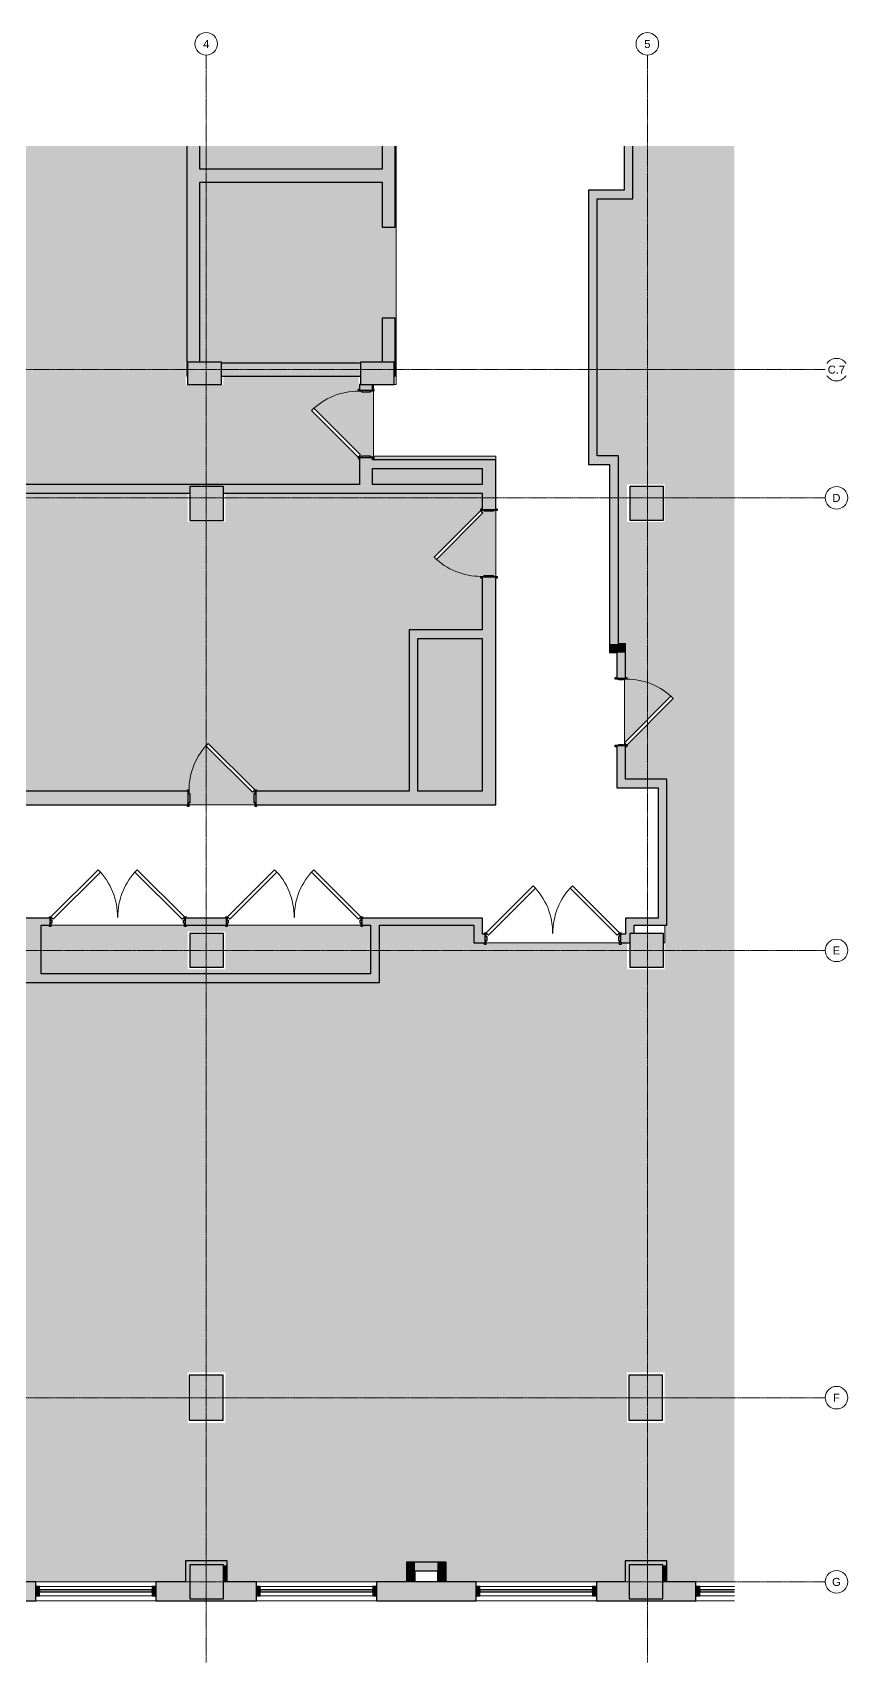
# Model space of a CAD drawing. Header units: inches. Extents: x 2810 to 3942, y 247 to 1114.
# Drawn here: x 3507 to 3942, y 247 to 1114 of the extents above; entities that cross this region are included whole.
import ezdxf

# ---------------------------------------------------------------- set-up
doc = ezdxf.new("R2010")
doc.units = ezdxf.units.IN
doc.header["$MEASUREMENT"] = 0
doc.linetypes.add('Grid Line 1_2_', pattern=[0.875, 0.5, -0.125, 0.125, -0.125])
for name, color, linetype, lineweight in [('A-DETL-GENF', 92, 'Continuous', 9), ('A-DETL-THIN', 151, 'Continuous', 9), ('A-DOOR', 31, 'Continuous', 18), ('A-GLAZ-CURT', 52, 'Continuous', 18), ('A-GLAZ-CWMG', 51, 'Continuous', 18), ('A-WALL', 113, 'Continuous', 18), ('A-WALL-PATT', 111, 'Continuous', 18), ('I-WALL', 2, 'Continuous', 18), ('S-COLS', 52, 'Continuous', 18), ('S-GRID', 1, 'Continuous', 9), ('S-GRID-IDEN', 1, 'Continuous', 9)]:
    doc.layers.add(name, color=color, linetype=linetype, lineweight=lineweight)
doc.styles.add('Swis721 Lt BT', font='swissl.ttf', dxfattribs={"height": 4.257319})

# ---------------------------------------------------------------- blocks, each defined once
blk = doc.blocks.new('Concrete-Rectangular-Column - 18X18-4463687-FIRST FLOOR CONSTRUCTION')
at = {"layer": 'S-COLS'}
blk.add_hatch(color=250, dxfattribs=at).paths.add_polyline_path([(9, -9), (9, 9), (-9, 9), (-9, -9), (8.57, -9)], flags=0)
at = {"layer": 'S-COLS', "color": 8, "lineweight": 30}
for p, q in [((9, 9), (-9, 9)), ((-9, 9), (-9, -9)), ((9, -9), (9, 9)), ((-9, -9), (9, -9))]:
    blk.add_line(p, q, dxfattribs=at)
blk = doc.blocks.new('System Panel - Glazed-4469464-FIRST FLOOR CONSTRUCTION')
at = {"layer": 'A-GLAZ-CURT'}
blk.add_hatch(color=250, dxfattribs=at).paths.add_polyline_path([(30, -0.75), (-30, -0.75), (-30, -1.75), (30, -1.75)], flags=0)
at = {"layer": 'A-GLAZ-CURT', "color": 8, "lineweight": 30}
for p, q in [((30, -0.75), (-30, -0.75)), ((-30, -0.75), (-30, -1.75)), ((-30, -1.75), (30, -1.75)), ((30, -1.75), (30, -0.75))]:
    blk.add_line(p, q, dxfattribs=at)
blk = doc.blocks.new('Rectangular Mullion - 2 x 5_ rectangular-4469463-FIRST FLOOR CONSTRUCTION')
at = {"layer": 'A-GLAZ-CWMG'}
blk.add_hatch(color=250, dxfattribs=at).paths.add_polyline_path([(-2, -1.5), (0, -1.5), (0, 3.5), (-2, 3.5), (-2, 0.75)], flags=0)
at = {"layer": 'A-GLAZ-CWMG', "color": 8, "lineweight": 30}
for p, q in [((0, 3.5), (-2, 3.5)), ((-2, 3.5), (-2, -1.5)), ((0, -1.5), (0, 3.5)), ((-2, -1.5), (0, -1.5))]:
    blk.add_line(p, q, dxfattribs=at)
blk = doc.blocks.new('Rectangular Mullion - 2 x 5_ rectangular-4354936-FIRST FLOOR CONSTRUCTION')
at = {"layer": 'A-GLAZ-CWMG'}
blk.add_hatch(color=250, dxfattribs=at).paths.add_polyline_path([(-2, -1.5), (-2, 3.5), (0, 3.5), (0, -1.5)], flags=0)
at = {"layer": 'A-GLAZ-CWMG', "color": 8, "lineweight": 30}
for p, q in [((-2, 3.5), (0, 3.5)), ((-2, -1.5), (-2, 3.5)), ((0, 3.5), (0, -1.5)), ((0, -1.5), (-2, -1.5))]:
    blk.add_line(p, q, dxfattribs=at)
blk = doc.blocks.new('System Panel - Glazed-V6-FIRST FLOOR CONSTRUCTION')
at = {"layer": 'A-GLAZ-CURT'}
blk.add_hatch(color=250, dxfattribs=at).paths.add_polyline_path([(11.52, -0.75), (11.52, -1.75), (30, -1.75), (30, -0.75)], flags=0)
at = {"layer": 'A-GLAZ-CURT', "color": 8, "lineweight": 30}
for p, q in [((30, -0.75), (11.52, -0.75)), ((11.52, -1.75), (30, -1.75)), ((30, -1.75), (30, -0.75))]:
    blk.add_line(p, q, dxfattribs=at)
blk = doc.blocks.new('Concrete-Rectangular-Column - 18 x 24-4467884-FIRST FLOOR CONSTRUCTION')
at = {"layer": 'S-COLS'}
blk.add_hatch(color=250, dxfattribs=at).paths.add_polyline_path([(-9, -12), (9, -12), (9, 12), (-9, 11.98125)], flags=0)
at = {"layer": 'S-COLS', "color": 8, "lineweight": 30}
for p, q in [((9, 12), (-9, 12)), ((-9, 12), (-9, -12)), ((9, -12), (9, 12)), ((-9, -12), (9, -12))]:
    blk.add_line(p, q, dxfattribs=at)
blk = doc.blocks.new('Rectangular Mullion - 2 x 5_ rectangular-V7-FIRST FLOOR CONSTRUCTION')
at = {"layer": 'A-GLAZ-CWMG', "color": 55}
for p, q in [((2926.22, 287.16), (2986.22, 287.16)), ((2926.22, 282.16), (2986.22, 282.16))]:
    blk.add_line(p, q, dxfattribs=at)
blk = doc.blocks.new('Rectangular Mullion - 2 x 5_ rectangular-V8-FIRST FLOOR CONSTRUCTION')
at = {"layer": 'A-GLAZ-CWMG', "color": 55}
for p, q in [((3862.35, 287.16), (3880.83, 287.16)), ((3862.35, 282.16), (3880.83, 282.16))]:
    blk.add_line(p, q, dxfattribs=at)
blk = doc.blocks.new('Concrete-Rectangular-Column - 12 x 18-4462631-FIRST FLOOR CONSTRUCTION')
at = {"layer": 'S-COLS'}
blk.add_hatch(color=250, dxfattribs=at).paths.add_polyline_path([(-6, 2.5), (-6, -9), (6, -9), (6, 9), (-6, 9)], flags=0)
at = {"layer": 'S-COLS', "color": 8, "lineweight": 30}
for p, q in [((6, 9), (-6, 9)), ((-6, 9), (-6, -9)), ((6, -9), (6, 9)), ((-6, -9), (6, -9))]:
    blk.add_line(p, q, dxfattribs=at)
blk = doc.blocks.new('Single Flush_No Glass - 3_-0_x8_-0_-4473693-FIRST FLOOR CONSTRUCTION')
at = {"layer": 'A-DOOR'}
h = blk.add_hatch(color=250, dxfattribs=at)
h.paths.add_polyline_path([(22.37, -2.22), (21.99, -2.22), (21.99, 2.4), (22.37, 2.4), (22.37, 3.15), (21.62, 3.15), (21.62, 1.28), (21.12, 1.28), (21.12, -1.1), (21.62, -1.1), (21.62, -2.97), (22.37, -2.97)], flags=0)
h.paths.add_polyline_path([(-13.13, -1.1), (-13.13, 1.28), (-13.63, 1.28), (-13.63, 3.15), (-14.38, 3.15), (-14.38, 2.4), (-14.01, 2.4), (-14.01, -2.22), (-14.38, -2.22), (-14.38, -2.97), (-13.63, -2.97), (-13.63, -1.1)], flags=0)
at = {"layer": 'A-DOOR', "color": 8, "lineweight": 30}
for p, q in [((-3.25, 27.9), (-4.49, 26.66)), ((-4.49, 26.66), (20.26, 1.91)), ((21.49, 3.15), (-3.25, 27.9)), ((-14.38, 3.15), (-13.63, 3.15)), ((-14.38, 2.4), (-14.38, 3.15)), ((-13.63, 3.15), (-13.63, 1.28)), ((-13.63, 1.28), (-13.13, 1.28)), ((-13.13, 1.28), (-13.13, -1.1)), ((20.26, 1.91), (21.49, 3.15)), ((21.12, 1.28), (21.62, 1.28)), ((21.12, -1.1), (21.12, 1.28)), ((21.62, 3.15), (22.37, 3.15)), ((21.62, 1.28), (21.62, 3.15)), ((22.37, 3.15), (22.37, 2.4)), ((-14.38, -2.97), (-14.38, -2.22)), ((-13.63, -2.97), (-14.38, -2.97)), ((-13.63, -1.1), (-13.63, -2.97)), ((-13.13, -1.1), (-13.63, -1.1)), ((21.62, -1.1), (21.12, -1.1)), ((21.62, -2.97), (21.62, -1.1)), ((22.37, -2.97), (21.62, -2.97)), ((22.37, -2.22), (22.37, -2.97))]:
    blk.add_line(p, q, dxfattribs=at)
at = {"layer": 'A-DOOR', "color": 55}
blk.add_arc((21.49, 3.15), 35, 135, 180.5, dxfattribs=at)
blk = doc.blocks.new('Double Flush_No Glass_with Frame - 6_-0_X8_-0_-4473727-FIRST FLOOR CONSTRUCTION')
at = {"layer": 'A-DOOR'}
h = blk.add_hatch(color=250, dxfattribs=at)
h.paths.add_polyline_path([(-31.63, -2.97), (-31.63, -1.1), (-31.13, -1.1), (-31.13, 1.28), (-31.63, 1.28), (-31.63, 3.15), (-32.38, 3.15), (-32.38, 2.4), (-32.01, 2.4), (-32.01, -2.22), (-32.38, -2.22), (-32.38, -2.97), (-32.01, -2.97)], flags=0)
h.paths.add_polyline_path([(40.24, -2.97), (40.37, -2.97), (40.37, -2.22), (39.99, -2.22), (39.99, 2.4), (40.37, 2.4), (40.37, 3.15), (39.62, 3.15), (39.62, 1.28), (39.12, 1.28), (39.12, -1.1), (39.62, -1.1), (39.62, -2.97), (39.99, -2.97)], flags=0)
at = {"layer": 'A-DOOR', "color": 8, "lineweight": 30}
for p, q in [((-31.51, 3.15), (-6.45, 28.21)), ((-5.21, 26.97), (-30.27, 1.91)), ((-6.45, 28.21), (-5.21, 26.97)), ((14.44, 28.21), (13.2, 26.97)), ((13.2, 26.97), (38.26, 1.91)), ((39.49, 3.15), (14.44, 28.21)), ((-32.38, 3.15), (-31.63, 3.15)), ((-32.38, 2.4), (-32.38, 3.15)), ((-31.63, 3.15), (-31.63, 1.28)), ((-31.63, 1.28), (-31.13, 1.28)), ((-30.27, 1.91), (-31.51, 3.15)), ((-31.13, 1.28), (-31.13, -1.1)), ((38.26, 1.91), (39.49, 3.15)), ((39.12, 1.28), (39.62, 1.28)), ((39.12, -1.1), (39.12, 1.28)), ((39.62, 3.15), (40.37, 3.15)), ((39.62, 1.28), (39.62, 3.15)), ((40.37, 3.15), (40.37, 2.4)), ((-32.38, -2.97), (-32.38, -2.22)), ((-31.63, -2.97), (-32.38, -2.97)), ((-31.63, -1.1), (-31.63, -2.97)), ((-31.13, -1.1), (-31.63, -1.1)), ((39.62, -1.1), (39.12, -1.1)), ((39.62, -2.97), (39.62, -1.1)), ((40.37, -2.97), (39.62, -2.97)), ((40.37, -2.22), (40.37, -2.97))]:
    blk.add_line(p, q, dxfattribs=at)
at = {"layer": 'A-DOOR', "color": 55}
for centre, start, end in [((-31.51, 3.15), 359.5, 45), ((39.49, 3.15), 135, 180.5)]:
    blk.add_arc(centre, 35.44, start, end, dxfattribs=at)
blk = doc.blocks.new('Double Flush_No Glass_with Frame - 6_-0_X8_-0_-4473791-FIRST FLOOR CONSTRUCTION')
at = {"layer": 'A-DOOR'}
h = blk.add_hatch(color=250, dxfattribs=at)
h.paths.add_polyline_path([(-32.01, -2.54), (-31.63, -2.54), (-31.63, -0.66), (-31.13, -0.66), (-31.13, 0.84), (-31.63, 0.84), (-31.63, 2.71), (-32.38, 2.71), (-32.38, 1.96), (-32.01, 1.96), (-32.01, -1.79), (-32.38, -1.79), (-32.38, -2.54), (-32.26, -2.54)], flags=0)
h.paths.add_polyline_path([(39.62, -2.54), (40.37, -2.54), (40.37, -1.79), (39.99, -1.79), (39.99, 1.96), (40.37, 1.96), (40.37, 2.71), (39.62, 2.71), (39.62, 0.84), (39.12, 0.84), (39.12, -0.66), (39.62, -0.66), (39.62, -1.79)], flags=0)
at = {"layer": 'A-DOOR', "color": 8, "lineweight": 30}
for p, q in [((-31.51, 2.71), (-6.45, 27.77)), ((-5.21, 26.53), (-30.27, 1.48)), ((-6.45, 27.77), (-5.21, 26.53)), ((14.44, 27.77), (13.2, 26.53)), ((13.2, 26.53), (38.26, 1.48)), ((39.49, 2.71), (14.44, 27.77)), ((-32.38, 2.71), (-31.63, 2.71)), ((-32.38, 1.96), (-32.38, 2.71)), ((-31.63, 2.71), (-31.63, 0.84)), ((-31.63, 0.84), (-31.13, 0.84)), ((-30.27, 1.48), (-31.51, 2.71)), ((-31.13, 0.84), (-31.13, -0.66)), ((38.26, 1.48), (39.49, 2.71)), ((39.12, 0.84), (39.62, 0.84)), ((39.12, -0.66), (39.12, 0.84)), ((39.62, 2.71), (40.37, 2.71)), ((39.62, 0.84), (39.62, 2.71)), ((40.37, 2.71), (40.37, 1.96)), ((-32.38, -2.54), (-32.38, -1.79)), ((-31.63, -2.54), (-32.38, -2.54)), ((-31.63, -0.66), (-31.63, -2.54)), ((-31.13, -0.66), (-31.63, -0.66)), ((39.62, -0.66), (39.12, -0.66)), ((39.62, -2.54), (39.62, -0.66)), ((40.37, -2.54), (39.62, -2.54)), ((40.37, -1.79), (40.37, -2.54))]:
    blk.add_line(p, q, dxfattribs=at)
at = {"layer": 'A-DOOR', "color": 55}
for centre, start, end in [((-31.51, 2.71), 359.5, 45), ((39.49, 2.71), 135, 180.5)]:
    blk.add_arc(centre, 35.44, start, end, dxfattribs=at)
blk = doc.blocks.new('Single Flush_No Glass - 3_-0_x8_-0_-4473920-FIRST FLOOR CONSTRUCTION')
at = {"layer": 'A-DOOR'}
h = blk.add_hatch(color=250, dxfattribs=at)
h.paths.add_polyline_path([(-13.63, -4.29), (-13.63, -2.41), (-13.13, -2.41), (-13.13, 2.59), (-13.63, 2.59), (-13.63, 4.46), (-14.38, 4.46), (-14.38, 3.71), (-14.01, 3.71), (-14.01, -3.54), (-14.38, -3.54), (-14.38, -4.29), (-14.01, -4.29)], flags=0)
h.paths.add_polyline_path([(21.62, -4.29), (22.37, -4.29), (22.37, -3.54), (21.99, -3.54), (21.99, 3.71), (22.37, 3.71), (22.37, 4.46), (21.62, 4.46), (21.62, 2.59), (21.12, 2.59), (21.12, -2.41), (21.62, -2.41), (21.62, -3.54)], flags=0)
at = {"layer": 'A-DOOR', "color": 8, "lineweight": 30}
for p, q in [((-3.25, 29.21), (-4.49, 27.98)), ((-4.49, 27.98), (20.26, 3.23)), ((21.49, 4.46), (-3.25, 29.21)), ((-14.38, 4.46), (-13.63, 4.46)), ((-14.38, 3.71), (-14.38, 4.46)), ((-13.63, 4.46), (-13.63, 2.59)), ((-13.63, 2.59), (-13.13, 2.59)), ((-13.13, 2.59), (-13.13, -2.41)), ((20.26, 3.23), (21.49, 4.46)), ((21.12, 2.59), (21.62, 2.59)), ((21.12, -2.41), (21.12, 2.59)), ((21.62, 4.46), (22.37, 4.46)), ((21.62, 2.59), (21.62, 4.46)), ((22.37, 4.46), (22.37, 3.71)), ((-14.38, -4.29), (-14.38, -3.54)), ((-13.63, -4.29), (-14.38, -4.29)), ((-13.63, -2.41), (-13.63, -4.29)), ((-13.13, -2.41), (-13.63, -2.41)), ((21.62, -2.41), (21.12, -2.41)), ((21.62, -4.29), (21.62, -2.41)), ((22.37, -4.29), (21.62, -4.29)), ((22.37, -3.54), (22.37, -4.29))]:
    blk.add_line(p, q, dxfattribs=at)
at = {"layer": 'A-DOOR', "color": 55}
blk.add_arc((21.49, 4.46), 35, 135, 180.5, dxfattribs=at)
blk = doc.blocks.new('Single Flush_No Glass - 3_-0_x8_-0_-4479099-FIRST FLOOR CONSTRUCTION')
at = {"layer": 'A-DOOR'}
h = blk.add_hatch(color=250, dxfattribs=at)
h.paths.add_polyline_path([(-14.38, -4.29), (-13.63, -4.29), (-13.63, -2.41), (-13.13, -2.41), (-13.13, 2.59), (-13.63, 2.59), (-13.63, 4.46), (-14.38, 4.46), (-14.38, 3.71), (-14.01, 3.71), (-14.01, -3.54), (-14.38, -3.54)], flags=0)
h.paths.add_polyline_path([(21.12, 2.59), (21.12, -2.41), (21.62, -2.41), (21.62, -4.29), (22.37, -4.29), (22.37, -3.54), (21.99, -3.54), (21.99, 3.71), (22.37, 3.71), (22.37, 4.46), (21.62, 4.46), (21.62, 2.59)], flags=0)
at = {"layer": 'A-DOOR', "color": 8, "lineweight": 30}
for p, q in [((-3.25, 29.21), (-4.49, 27.98)), ((-4.49, 27.98), (20.26, 3.23)), ((21.49, 4.46), (-3.25, 29.21)), ((-14.38, 4.46), (-13.63, 4.46)), ((-14.38, 3.71), (-14.38, 4.46)), ((-13.63, 4.46), (-13.63, 2.59)), ((-13.63, 2.59), (-13.13, 2.59)), ((-13.13, 2.59), (-13.13, -2.41)), ((20.26, 3.23), (21.49, 4.46)), ((21.12, 2.59), (21.62, 2.59)), ((21.12, -2.41), (21.12, 2.59)), ((21.62, 4.46), (22.37, 4.46)), ((21.62, 2.59), (21.62, 4.46)), ((22.37, 4.46), (22.37, 3.71)), ((-14.38, -4.29), (-14.38, -3.54)), ((-13.63, -4.29), (-14.38, -4.29)), ((-13.63, -2.41), (-13.63, -4.29)), ((-13.13, -2.41), (-13.63, -2.41)), ((21.62, -2.41), (21.12, -2.41)), ((21.62, -4.29), (21.62, -2.41)), ((22.37, -4.29), (21.62, -4.29)), ((22.37, -3.54), (22.37, -4.29))]:
    blk.add_line(p, q, dxfattribs=at)
at = {"layer": 'A-DOOR', "color": 55}
blk.add_arc((21.49, 4.46), 35, 135, 180.5, dxfattribs=at)
blk = doc.blocks.new('Single Flush_No Glass - 3_-0_x8_-0_-4473688-FIRST FLOOR CONSTRUCTION')
at = {"layer": 'A-DOOR'}
h = blk.add_hatch(color=250, dxfattribs=at)
h.paths.add_polyline_path([(22.37, 3.41), (22.37, 4.16), (21.62, 4.16), (21.62, 2.29), (21.12, 2.29), (21.12, -2.46), (21.62, -2.46), (21.62, -4.34), (22.37, -4.34), (22.37, -3.59), (21.99, -3.59), (21.99, 3.41)], flags=0)
h.paths.add_polyline_path([(-13.13, -2.46), (-13.13, 2.29), (-13.63, 2.29), (-13.63, 4.16), (-14.38, 4.16), (-14.38, 3.41), (-14.01, 3.41), (-14.01, -3.59), (-14.38, -3.59), (-14.38, -4.34), (-13.63, -4.34), (-13.63, -2.46)], flags=0)
at = {"layer": 'A-DOOR', "color": 8, "lineweight": 30}
for p, q in [((-14.38, 4.16), (-14.38, 3.41)), ((-13.63, 4.16), (-14.38, 4.16)), ((-13.63, 2.29), (-13.63, 4.16)), ((-13.13, 2.29), (-13.63, 2.29)), ((-13.13, -2.46), (-13.13, 2.29)), ((21.62, 2.29), (21.12, 2.29)), ((21.12, 2.29), (21.12, -2.46)), ((22.37, 4.16), (21.62, 4.16)), ((21.62, 4.16), (21.62, 2.29)), ((22.37, 3.41), (22.37, 4.16)), ((-14.38, -3.59), (-14.38, -4.34)), ((-14.38, -4.34), (-13.63, -4.34)), ((-13.63, -4.34), (-13.63, -2.46)), ((-13.63, -2.46), (-13.13, -2.46)), ((-4.49, -27.85), (20.26, -3.1)), ((21.49, -4.34), (-3.25, -29.09)), ((20.26, -3.1), (21.49, -4.34)), ((21.12, -2.46), (21.62, -2.46)), ((21.62, -2.46), (21.62, -4.34)), ((21.62, -4.34), (22.37, -4.34)), ((22.37, -4.34), (22.37, -3.59)), ((-3.25, -29.09), (-4.49, -27.85))]:
    blk.add_line(p, q, dxfattribs=at)
at = {"layer": 'A-DOOR', "color": 55}
blk.add_arc((21.49, -4.34), 35, 179.5, 225, dxfattribs=at)
blk = doc.blocks.new('Grid - Grid Head - Circle-50561-FIRST FLOOR CONSTRUCTION')
at = {"layer": 'S-GRID-IDEN'}
blk.add_circle((0, 0), 0.125, dxfattribs=at)

msp = doc.modelspace()

# ---------------------------------------------------------------- hatches: boundary and pattern name
at = {"layer": 'A-DETL-GENF'}
h = msp.add_hatch(color=9, dxfattribs=at)
h.paths.add_polyline_path([(3860.35, 289.66), (3880.83, 289.66), (3880.83, 1053.62), (3826.79, 1053.62), (3826.79, 1025.6), (3807.79, 1025.6), (3807.79, 888.73), (3819.04, 888.73), (3819.04, 788.73), (3822.79, 788.73), (3822.79, 770.79), (3823.54, 770.79), (3823.54, 770.04), (3822.22, 770.04), (3822.22, 734.79), (3823.54, 734.79), (3823.54, 734.04), (3822.79, 734.04), (3822.79, 716.73), (3844.79, 716.73), (3844.79, 639.04), (3843.72, 639.04), (3843.72, 615.66), (3823.72, 615.66), (3823.72, 629.6), (3820.47, 629.6), (3820.47, 628.85), (3819.72, 628.85), (3819.72, 629.66), (3748.47, 629.66), (3748.47, 628.85), (3747.72, 628.85), (3747.72, 629.6), (3742.16, 629.6), (3742.16, 639.04), (3691.79, 639.04), (3691.79, 608.6), (3476.16, 608.6), (3476.16, 639.04), (3419.35, 639.04), (3419.35, 524.29), (3440.35, 524.29), (3440.35, 471.04), (3384.35, 471.04), (3384.35, 289.66), (3472.16, 289.66), (3472.16, 300.23), (3493.29, 300.23), (3493.29, 289.66), (3588.6, 289.66), (3588.6, 300.79), (3610.85, 300.79), (3610.85, 289.66), (3706.16, 289.66), (3706.16, 300.23), (3727.29, 300.23), (3727.29, 289.66), (3822.6, 289.66), (3822.6, 300.79), (3844.85, 300.79), (3844.85, 289.66)], flags=0)
h.paths.add_polyline_path([(3589.72, 374.16), (3589.72, 401.16), (3609.72, 401.16), (3609.72, 374.16), (3590.85, 374.16)], flags=0)
h.paths.add_polyline_path([(3823.72, 374.16), (3823.72, 401.16), (3843.72, 401.16), (3843.72, 374.16), (3824.85, 374.16)], flags=0)
h.paths.add_polyline_path([(3589.72, 613.23), (3687.16, 613.23), (3687.16, 639.04), (3682.85, 639.04), (3682.85, 638.29), (3682.1, 638.29), (3682.1, 639.04), (3610.85, 639.04), (3610.85, 638.29), (3610.1, 638.29), (3610.1, 639.04), (3588.85, 639.04), (3588.85, 638.29), (3588.1, 638.29), (3588.1, 639.04), (3516.85, 639.04), (3516.85, 638.29), (3516.1, 638.29), (3516.1, 639.04), (3511.79, 639.04), (3511.79, 613.23), (3587.97, 613.23)], flags=0)
h.paths.add_polyline_path([(3507.16, 613.23), (3507.16, 639.04), (3480.79, 639.04), (3480.79, 613.23), (3497.39, 613.23)], flags=0)
h.paths.add_polyline_path([(3609.72, 615.66), (3589.72, 615.66), (3589.72, 635.66), (3609.72, 635.66), (3609.72, 629.66)], flags=0)
h.paths.add_polyline_path([(3823.54, 734.91), (3822.3, 736.15), (3847.05, 760.9), (3848.29, 759.66), (3834.77, 746.15)], flags=0)
h.paths.add_polyline_path([(3826.79, 853.66), (3823.72, 853.66), (3823.72, 873.66), (3843.72, 873.66), (3843.72, 853.66)], flags=0)
h = msp.add_hatch(color=9, dxfattribs=at)
h.paths.add_polyline_path([(3625.2, 703.04), (3625.6, 703.04), (3625.6, 704.16), (3625.1, 704.16), (3625.1, 709.16), (3625.6, 709.16), (3625.6, 711.04), (3626.35, 711.04), (3626.35, 710.29), (3707.66, 710.29), (3707.66, 796.23), (3746.47, 796.23), (3746.47, 823.79), (3745.72, 823.79), (3745.72, 824.54), (3747.6, 824.54), (3747.6, 825.04), (3752.6, 825.04), (3752.6, 824.54), (3753.72, 824.54), (3753.72, 859.79), (3752.6, 859.79), (3752.6, 859.29), (3747.6, 859.29), (3747.6, 859.79), (3745.72, 859.79), (3745.72, 860.54), (3746.47, 860.54), (3746.47, 868.85), (3609.72, 868.85), (3609.72, 853.66), (3589.72, 853.66), (3589.72, 868.85), (3478.35, 868.85), (3478.35, 828.04), (3448.35, 828.04), (3448.35, 710.29), (3589.6, 710.29), (3589.6, 711.04), (3590.35, 711.04), (3590.35, 709.16), (3590.85, 709.16), (3590.85, 704.16), (3590.35, 704.16), (3590.35, 703.04), (3625.1, 703.04)], flags=0)
h.paths.add_polyline_path([(3441.1, 703.04), (3441.1, 835.29), (3440.72, 835.29), (3440.72, 703.04)], flags=0)
h.paths.add_polyline_path([(3624.24, 709.8), (3599.49, 734.55), (3600.73, 735.79), (3625.47, 711.04), (3624.72, 710.29)], flags=0)
h.paths.add_polyline_path([(3720.98, 710.29), (3746.47, 710.29), (3746.47, 791.6), (3712.29, 791.6), (3712.29, 710.29)], flags=0)
h.paths.add_polyline_path([(3722.21, 833.68), (3720.98, 834.92), (3745.72, 859.66), (3746.96, 858.43), (3723.82, 835.29)], flags=0)
h.paths.add_polyline_path([(3588.72, 873.48), (3589.72, 873.48), (3589.72, 873.66), (3609.72, 873.66), (3609.72, 873.48), (3681.22, 873.48), (3681.22, 887.29), (3680.47, 887.29), (3680.47, 888.04), (3682.35, 888.04), (3682.35, 888.54), (3687.1, 888.54), (3687.1, 888.04), (3688.97, 888.04), (3688.97, 887.29), (3688.22, 887.29), (3688.22, 886.73), (3753.72, 886.73), (3753.72, 888.66), (3688.72, 888.66), (3688.72, 923.29), (3687.1, 923.29), (3687.1, 922.79), (3682.35, 922.79), (3682.35, 923.29), (3680.47, 923.29), (3680.47, 924.04), (3681.22, 924.04), (3681.22, 926.66), (3680.72, 926.66), (3680.72, 931.16), (3608.72, 931.16), (3608.72, 926.66), (3588.72, 926.66), (3588.72, 938.66), (3589.22, 938.66), (3589.22, 1053.62), (3499.72, 1053.62), (3499.72, 874.66), (3478.35, 874.66), (3478.35, 873.48), (3585.31, 873.48)], flags=0)
h.paths.add_polyline_path([(3694.04, 873.48), (3746.47, 873.48), (3746.47, 882.1), (3688.22, 882.1), (3688.22, 873.48), (3693.22, 873.48)], flags=0)
h.paths.add_polyline_path([(3680.47, 888.16), (3655.73, 912.91), (3656.96, 914.15), (3681.71, 889.4), (3680.97, 888.66)], flags=0)
h.paths.add_polyline_path([(3688.22, 924.04), (3688.72, 924.04), (3688.72, 926.66), (3688.22, 926.66), (3688.22, 926.53)], flags=0)
h.paths.add_polyline_path([(3680.72, 938.16), (3680.72, 938.66), (3693.22, 938.66), (3693.22, 962.01), (3700.22, 962.01), (3700.22, 938.66), (3700.72, 938.66), (3700.72, 1053.62), (3700.22, 1053.62), (3700.22, 1010.51), (3693.22, 1010.51), (3693.22, 1034.37), (3596.22, 1034.37), (3596.22, 938.66), (3608.72, 938.66), (3608.72, 938.16), (3676.72, 938.16)], flags=0)
h.paths.add_polyline_path([(3596.22, 1041.37), (3693.22, 1041.37), (3693.22, 1053.62), (3596.22, 1053.62)], flags=0)
at = {"layer": 'A-WALL-PATT', "lineweight": 9}
for points in [[(3589.22, 931.16), (3589.72, 931.16), (3589.73, 938.66), (3596.22, 938.66), (3596.22, 1053.62), (3589.22, 1053.62)], [(3822.16, 1030.23), (3826.79, 1030.23), (3826.79, 1053.62), (3822.16, 1053.62)], [(3693.22, 1034.37), (3693.22, 1041.37), (3596.22, 1041.37), (3596.22, 1034.37), (3625.2, 1034.37)], [(3803.16, 888.73), (3807.79, 888.73), (3807.79, 1030.23), (3803.16, 1030.23)], [(3826.79, 1025.6), (3826.79, 1030.23), (3807.79, 1030.23), (3807.79, 1025.6), (3823.72, 1025.6)], [(3681.72, 931.16), (3681.72, 938.16), (3607.72, 938.16), (3607.72, 931.16), (3681.22, 931.16)], [(3693.22, 882.1), (3753.72, 882.1), (3753.72, 886.73), (3688.22, 886.73), (3688.22, 882.1), (3689.11, 882.1)], [(3819.04, 884.1), (3819.04, 888.73), (3803.16, 888.73), (3803.16, 884.1), (3814.41, 884.1)], [(3814.41, 788.73), (3819.04, 788.73), (3819.04, 884.1), (3814.41, 884.1), (3814.41, 852.66)], [(3689.11, 868.85), (3746.47, 868.85), (3746.47, 873.48), (3478.35, 873.48), (3478.35, 868.85), (3590.85, 868.85), (3590.85, 872.41), (3608.85, 872.41), (3608.85, 868.85), (3625.2, 868.85)], [(3707.66, 710.29), (3712.29, 710.29), (3712.29, 796.23), (3707.66, 796.23)], [(3746.47, 791.6), (3746.47, 796.23), (3712.29, 796.23), (3712.29, 791.6), (3745.27, 791.6)], [(3822.79, 784.1), (3822.79, 788.73), (3814.41, 788.73), (3814.41, 784.1), (3822.3, 784.1)], [(3840.16, 712.1), (3840.16, 716.73), (3818.16, 716.73), (3818.16, 712.1), (3822.3, 712.1)], [(3840.16, 639.04), (3844.79, 639.04), (3844.79, 716.73), (3840.16, 716.73), (3840.16, 642.79)], [(3742.16, 629.6), (3746.79, 629.6), (3746.79, 642.79), (3742.16, 642.79), (3742.16, 639.04)], [(3823.72, 629.6), (3825.1, 629.6), (3825.1, 634.66), (3827.41, 634.66), (3827.41, 642.79), (3822.79, 642.79), (3822.79, 629.6)], [(3840.16, 639.04), (3840.16, 642.79), (3827.41, 642.79), (3827.41, 639.04)], [(3511.79, 613.23), (3511.79, 639.04), (3507.16, 639.04), (3507.16, 613.23)], [(3687.16, 613.23), (3691.79, 613.23), (3691.79, 639.04), (3687.16, 639.04)], [(3625.2, 608.6), (3691.79, 608.6), (3691.79, 613.23), (3480.79, 613.23), (3480.79, 608.6), (3561.3, 608.6)], [(3589.72, 289.66), (3590.85, 289.66), (3590.85, 300.79), (3588.6, 300.79), (3588.6, 289.66)], [(3609.72, 298.54), (3610.85, 298.54), (3610.85, 300.79), (3590.85, 300.79), (3590.85, 298.66), (3608.85, 298.66), (3608.85, 298.54)], [(3609.72, 289.66), (3610.85, 289.66), (3610.85, 298.54), (3608.85, 298.54), (3608.85, 289.66)], [(3706.16, 289.66), (3710.79, 289.66), (3710.79, 300.23), (3706.16, 300.23), (3706.16, 295.6)], [(3710.79, 295.6), (3722.66, 295.6), (3722.66, 300.23), (3710.79, 300.23), (3710.79, 299.94)], [(3727.29, 289.66), (3727.29, 300.23), (3722.66, 300.23), (3722.66, 289.66)], [(3823.72, 289.66), (3824.72, 289.66), (3824.72, 298.66), (3824.85, 298.66), (3824.85, 300.79), (3822.6, 300.79), (3822.6, 289.66)], [(3842.72, 298.54), (3844.85, 298.54), (3844.85, 300.79), (3824.85, 300.79), (3824.85, 298.66), (3842.72, 298.66)], [(3843.72, 289.66), (3844.85, 289.66), (3844.85, 298.54), (3842.72, 298.54), (3842.72, 289.66)]]:
    msp.add_hatch(color=7, dxfattribs=at).paths.add_polyline_path(points, flags=0)
h = msp.add_hatch(color=7, dxfattribs=at)
h.paths.add_polyline_path([(3699.72, 931.16), (3700.22, 931.16), (3700.22, 962.01), (3693.22, 962.01), (3693.22, 938.66), (3699.72, 938.66), (3699.72, 931.66)], flags=0)
h.paths.add_polyline_path([(3700.22, 1010.51), (3700.22, 1053.62), (3693.22, 1053.62), (3693.22, 1010.51)], flags=0)
h = msp.add_hatch(color=7, dxfattribs=at)
h.paths.add_polyline_path([(3681.71, 873.48), (3688.22, 873.48), (3688.22, 887.66), (3681.22, 887.66), (3681.22, 873.48)], flags=0)
h.paths.add_polyline_path([(3681.71, 923.66), (3688.22, 923.66), (3688.22, 926.66), (3681.22, 926.66), (3681.22, 923.66)], flags=0)
h = msp.add_hatch(color=7, dxfattribs=at)
h.paths.add_polyline_path([(3746.47, 710.29), (3753.72, 710.29), (3753.72, 824.16), (3746.47, 824.16), (3746.47, 791.6)], flags=0)
h.paths.add_polyline_path([(3746.47, 860.16), (3753.72, 860.16), (3753.72, 882.1), (3746.47, 882.1), (3746.47, 868.85)], flags=0)
h = msp.add_hatch(color=7, dxfattribs=at)
h.paths.add_polyline_path([(3818.16, 716.73), (3822.79, 716.73), (3822.79, 734.41), (3818.16, 734.41)], flags=0)
h.paths.add_polyline_path([(3818.16, 770.41), (3822.79, 770.41), (3822.79, 784.1), (3818.16, 784.1)], flags=0)
h = msp.add_hatch(color=7, dxfattribs=at)
h.paths.add_polyline_path([(3753.72, 703.04), (3753.72, 710.29), (3625.97, 710.29), (3625.97, 703.04), (3753.02, 703.04)], flags=0)
h.paths.add_polyline_path([(3589.97, 703.04), (3589.97, 710.29), (3441.1, 710.29), (3441.1, 703.04), (3497.39, 703.04)], flags=0)
h = msp.add_hatch(color=7, dxfattribs=at)
h.paths.add_polyline_path([(3419.35, 639.04), (3516.47, 639.04), (3516.47, 642.79), (3419.35, 642.79)], flags=0)
h.paths.add_polyline_path([(3691.79, 639.04), (3742.16, 639.04), (3742.16, 642.79), (3682.47, 642.79), (3682.47, 639.04), (3687.16, 639.04)], flags=0)
h.paths.add_polyline_path([(3609.72, 639.04), (3610.47, 639.04), (3610.47, 642.79), (3588.47, 642.79), (3588.47, 639.04), (3589.72, 639.04)], flags=0)
h = msp.add_hatch(color=7, dxfattribs=at)
h.paths.add_polyline_path([(3822.79, 629.6), (3822.79, 634.23), (3820.1, 634.23), (3820.1, 629.6)], flags=0)
h.paths.add_polyline_path([(3748.1, 629.6), (3748.1, 634.23), (3746.79, 634.23), (3746.79, 629.6)], flags=0)
h = msp.add_hatch(color=7, dxfattribs=at)
h.paths.add_polyline_path([(3823.72, 279.66), (3860.35, 279.66), (3860.35, 289.66), (3842.72, 289.66), (3842.72, 280.66), (3824.72, 280.66), (3824.72, 289.66), (3807.35, 289.66), (3807.35, 279.66)], flags=0)
h.paths.add_polyline_path([(3743.35, 279.66), (3743.35, 289.66), (3690.35, 289.66), (3690.35, 279.66)], flags=0)
h.paths.add_polyline_path([(3626.35, 279.66), (3626.35, 289.66), (3608.85, 289.66), (3608.85, 280.66), (3590.85, 280.66), (3590.85, 289.66), (3572.85, 289.66), (3572.85, 279.66), (3625.2, 279.66)], flags=0)
h.paths.add_polyline_path([(3508.85, 279.66), (3508.85, 289.66), (3456.35, 289.66), (3456.35, 279.66), (3497.39, 279.66)], flags=0)
h.paths.add_polyline_path([(3374.85, 279.66), (3392.35, 279.66), (3392.35, 289.66), (3374.85, 289.66), (3374.85, 280.66), (3356.85, 280.66), (3356.85, 289.66), (3339.35, 289.66), (3339.35, 279.66), (3369.58, 279.66)], flags=0)
h.paths.add_polyline_path([(3241.76, 279.66), (3275.35, 279.66), (3275.35, 289.66), (3222.35, 289.66), (3222.35, 279.66)], flags=0)
h.paths.add_polyline_path([(3140.85, 279.66), (3158.35, 279.66), (3158.35, 289.66), (3140.85, 289.66), (3140.85, 280.66), (3122.85, 280.66), (3122.85, 289.66), (3105.35, 289.66), (3105.35, 279.66), (3122.85, 279.66)], flags=0)
h.paths.add_polyline_path([(2992.13, 279.66), (3041.35, 279.66), (3041.35, 289.66), (2988.22, 289.66), (2988.22, 279.66), (2991.51, 279.66)], flags=0)
h.paths.add_polyline_path([(2924.22, 279.66), (2924.22, 289.66), (2906.85, 289.66), (2906.85, 280.66), (2888.85, 280.66), (2888.85, 289.66), (2887.72, 289.66), (2887.72, 279.66), (2907.72, 279.66)], flags=0)

# ---------------------------------------------------------------- linework, layer by layer
at = {"layer": 'A-DETL-THIN'}
for p, q in [((3700.72, 938.66), (3700.72, 1053.62)), ((3700.72, 926.66), (3700.72, 938.66)), ((3688.72, 924.04), (3688.72, 926.66)), ((3688.72, 888.66), (3688.72, 923.29)), ((3699.72, 926.66), (3700.72, 926.66)), ((3753.72, 888.66), (3688.72, 888.66)), ((3753.72, 886.73), (3753.72, 888.66)), ((3753.72, 824.54), (3753.72, 859.79)), ((3822.22, 770.04), (3822.22, 734.79)), ((3590.35, 703.04), (3625.6, 703.04)), ((3588.1, 639.04), (3516.85, 639.04)), ((3682.1, 639.04), (3610.85, 639.04)), ((3843.72, 639.04), (3843.72, 635.66)), ((3843.72, 635.66), (3843.72, 629.66)), ((3819.72, 629.66), (3748.47, 629.66)), ((3843.72, 629.66), (3843.1, 629.66))]:
    msp.add_line(p, q, dxfattribs=at)
at = {"layer": 'A-WALL', "color": 8, "lineweight": 30}
for p, q in [((3589.22, 1053.62), (3589.22, 931.16)), ((3596.22, 1041.37), (3596.22, 1053.62)), ((3693.22, 1053.62), (3693.22, 1041.37)), ((3700.22, 1010.51), (3700.22, 1053.62)), ((3822.16, 1053.62), (3822.16, 1030.23)), ((3826.79, 1025.6), (3826.79, 1053.62)), ((3693.22, 1041.37), (3596.22, 1041.37)), ((3596.22, 938.66), (3596.22, 1034.37)), ((3596.22, 1034.37), (3693.22, 1034.37)), ((3693.22, 1034.37), (3693.22, 1010.51)), ((3803.16, 1030.23), (3803.16, 884.1)), ((3822.16, 1030.23), (3803.16, 1030.23)), ((3807.79, 888.73), (3807.79, 1025.6)), ((3807.79, 1025.6), (3826.79, 1025.6)), ((3693.22, 1010.51), (3700.22, 1010.51)), ((3700.22, 962.01), (3693.22, 962.01)), ((3693.22, 962.01), (3693.22, 938.66)), ((3700.22, 931.16), (3700.22, 962.01)), ((3681.72, 938.16), (3607.72, 938.16)), ((3589.22, 931.16), (3589.72, 931.16)), ((3607.72, 931.16), (3681.72, 931.16)), ((3699.72, 931.16), (3700.22, 931.16)), ((3681.72, 926.66), (3681.22, 926.66)), ((3681.22, 926.66), (3681.22, 923.66)), ((3681.22, 923.66), (3688.22, 923.66)), ((3688.22, 923.66), (3688.22, 926.66)), ((3688.22, 887.66), (3681.22, 887.66)), ((3681.22, 887.66), (3681.22, 873.48)), ((3688.22, 886.73), (3688.22, 887.66)), ((3753.72, 886.73), (3688.22, 886.73)), ((3753.72, 882.1), (3753.72, 886.73)), ((3819.04, 888.73), (3807.79, 888.73)), ((3819.04, 788.73), (3819.04, 888.73)), ((3688.22, 873.48), (3688.22, 882.1)), ((3688.22, 882.1), (3746.47, 882.1)), ((3803.16, 884.1), (3814.41, 884.1)), ((3814.41, 884.1), (3814.41, 784.1)), ((3681.22, 873.48), (3478.35, 873.48)), ((3478.35, 868.85), (3590.85, 868.85)), ((3608.85, 868.85), (3746.47, 868.85)), ((3746.47, 873.48), (3688.22, 873.48)), ((3707.66, 796.23), (3707.66, 710.29)), ((3746.47, 796.23), (3707.66, 796.23)), ((3712.29, 710.29), (3712.29, 791.6)), ((3712.29, 791.6), (3746.47, 791.6)), ((3814.41, 784.1), (3818.16, 784.1)), ((3818.16, 784.1), (3818.16, 770.41)), ((3822.79, 788.73), (3819.04, 788.73)), ((3822.79, 770.41), (3822.79, 788.73)), ((3818.16, 770.41), (3822.79, 770.41)), ((3822.79, 734.41), (3818.16, 734.41)), ((3818.16, 734.41), (3818.16, 712.1)), ((3822.79, 716.73), (3822.79, 734.41)), ((3818.16, 712.1), (3840.16, 712.1)), ((3844.79, 716.73), (3822.79, 716.73)), ((3840.16, 712.1), (3840.16, 642.79)), ((3844.79, 639.04), (3844.79, 716.73)), ((3746.79, 642.79), (3742.16, 642.79)), ((3746.79, 634.23), (3746.79, 642.79)), ((3827.41, 642.79), (3822.79, 642.79)), ((3822.79, 642.79), (3822.79, 634.23)), ((3511.79, 613.23), (3511.79, 639.04)), ((3687.16, 639.04), (3687.16, 613.23)), ((3691.79, 608.6), (3691.79, 639.04)), ((3742.16, 639.04), (3742.16, 629.6)), ((3748.1, 634.23), (3746.79, 634.23)), ((3748.1, 629.6), (3748.1, 634.23)), ((3822.79, 634.23), (3820.1, 634.23)), ((3820.1, 634.23), (3820.1, 629.6)), ((3827.41, 634.66), (3827.41, 639.04)), ((3840.16, 639.04), (3844.79, 639.04)), ((3742.16, 629.6), (3748.1, 629.6)), ((3820.1, 629.6), (3825.1, 629.6)), ((3476.16, 608.6), (3691.79, 608.6)), ((3687.16, 613.23), (3511.79, 613.23)), ((3706.16, 300.23), (3706.16, 289.66)), ((3727.29, 300.23), (3706.16, 300.23)), ((3710.79, 289.66), (3710.79, 295.6)), ((3710.79, 295.6), (3722.66, 295.6)), ((3722.66, 295.6), (3722.66, 289.66)), ((3727.29, 289.66), (3727.29, 300.23)), ((3508.85, 289.66), (3493.29, 289.66)), ((3508.85, 279.66), (3508.85, 289.66)), ((3588.6, 289.66), (3572.85, 289.66)), ((3572.85, 289.66), (3572.85, 279.66)), ((3626.35, 289.66), (3610.85, 289.66)), ((3626.35, 279.66), (3626.35, 289.66)), ((3706.16, 289.66), (3690.35, 289.66)), ((3690.35, 289.66), (3690.35, 279.66)), ((3722.66, 289.66), (3710.79, 289.66)), ((3743.35, 289.66), (3727.29, 289.66)), ((3743.35, 279.66), (3743.35, 289.66)), ((3822.6, 289.66), (3807.35, 289.66)), ((3807.35, 289.66), (3807.35, 279.66)), ((3860.35, 289.66), (3844.85, 289.66)), ((3860.35, 279.66), (3860.35, 289.66)), ((3456.35, 279.66), (3508.85, 279.66)), ((3572.85, 279.66), (3626.35, 279.66)), ((3690.35, 279.66), (3743.35, 279.66)), ((3807.35, 279.66), (3860.35, 279.66))]:
    msp.add_line(p, q, dxfattribs=at)
at = {"layer": 'A-WALL', "color": 55}
for p, q in [((3508.85, 289.66), (3572.85, 289.66)), ((3626.35, 289.66), (3690.35, 289.66)), ((3743.35, 289.66), (3807.35, 289.66)), ((3860.35, 289.66), (3880.83, 289.66)), ((3572.85, 279.66), (3508.85, 279.66)), ((3690.35, 279.66), (3626.35, 279.66)), ((3807.35, 279.66), (3743.35, 279.66)), ((3880.83, 279.66), (3860.35, 279.66))]:
    msp.add_line(p, q, dxfattribs=at)
at = {"layer": 'I-WALL', "color": 8, "lineweight": 30}
for p, q in [((3746.47, 882.1), (3746.47, 873.48)), ((3753.72, 860.16), (3753.72, 882.1)), ((3746.47, 868.85), (3746.47, 860.16)), ((3746.47, 860.16), (3753.72, 860.16)), ((3753.72, 824.16), (3746.47, 824.16)), ((3746.47, 824.16), (3746.47, 796.23)), ((3753.72, 703.04), (3753.72, 824.16)), ((3746.47, 791.6), (3746.47, 710.29)), ((3441.1, 703.04), (3589.97, 703.04)), ((3589.97, 710.29), (3448.35, 710.29)), ((3589.97, 703.04), (3589.97, 710.29)), ((3707.66, 710.29), (3625.97, 710.29)), ((3625.97, 710.29), (3625.97, 703.04)), ((3625.97, 703.04), (3753.72, 703.04)), ((3746.47, 710.29), (3712.29, 710.29)), ((3516.47, 642.79), (3445.35, 642.79)), ((3516.47, 639.04), (3516.47, 642.79)), ((3610.47, 642.79), (3588.47, 642.79)), ((3588.47, 642.79), (3588.47, 639.04)), ((3610.47, 639.04), (3610.47, 642.79)), ((3742.16, 642.79), (3682.47, 642.79)), ((3682.47, 642.79), (3682.47, 639.04)), ((3840.16, 642.79), (3827.41, 642.79)), ((3511.79, 639.04), (3516.47, 639.04)), ((3588.47, 639.04), (3610.47, 639.04)), ((3682.47, 639.04), (3687.16, 639.04)), ((3691.79, 639.04), (3742.16, 639.04)), ((3827.41, 639.04), (3840.16, 639.04)), ((3588.6, 300.79), (3588.6, 289.66)), ((3610.85, 300.79), (3588.6, 300.79)), ((3610.85, 289.66), (3610.85, 300.79)), ((3822.6, 300.79), (3822.6, 289.66)), ((3844.85, 300.79), (3822.6, 300.79)), ((3844.85, 289.66), (3844.85, 300.79))]:
    msp.add_line(p, q, dxfattribs=at)

# ---------------------------------------------------------------- block references
at = {"layer": 'A-DOOR', "color": 55}
for name, p, rotation in [('Single Flush_No Glass - 3_-0_x8_-0_-4473688-FIRST FLOOR CONSTRUCTION', (3684.81, 909.66), 270), ('Single Flush_No Glass - 3_-0_x8_-0_-4479099-FIRST FLOOR CONSTRUCTION', (3750.19, 838.17), 90), ('Single Flush_No Glass - 3_-0_x8_-0_-4473693-FIRST FLOOR CONSTRUCTION', (3820.39, 756.41), 270)]:
    msp.add_blockref(name, p, dxfattribs=dict(at, rotation=rotation))
for name, p in [('Single Flush_No Glass - 3_-0_x8_-0_-4473920-FIRST FLOOR CONSTRUCTION', (3603.98, 706.58)), ('Double Flush_No Glass_with Frame - 6_-0_X8_-0_-4473791-FIRST FLOOR CONSTRUCTION', (3548.48, 640.83)), ('Double Flush_No Glass_with Frame - 6_-0_X8_-0_-4473791-FIRST FLOOR CONSTRUCTION', (3642.48, 640.83)), ('Double Flush_No Glass_with Frame - 6_-0_X8_-0_-4473727-FIRST FLOOR CONSTRUCTION', (3780.11, 631.83))]:
    msp.add_blockref(name, p, dxfattribs=at)
at = {"layer": 'A-GLAZ-CURT', "color": 55, "rotation": 180}
for name, p in [('System Panel - Glazed-4469464-FIRST FLOOR CONSTRUCTION', (3540.85, 283.66)), ('System Panel - Glazed-4469464-FIRST FLOOR CONSTRUCTION', (3658.35, 283.66)), ('System Panel - Glazed-4469464-FIRST FLOOR CONSTRUCTION', (3775.35, 283.66)), ('System Panel - Glazed-V6-FIRST FLOOR CONSTRUCTION', (3892.35, 283.66))]:
    msp.add_blockref(name, p, dxfattribs=at)
at = {"layer": 'A-GLAZ-CWMG', "color": 55, "extrusion": (0, 0, -1)}
for p in [(-3508.85, 283.66), (-3626.35, 283.66), (-3743.35, 283.66), (-3860.35, 283.66)]:
    msp.add_blockref('Rectangular Mullion - 2 x 5_ rectangular-4354936-FIRST FLOOR CONSTRUCTION', p, dxfattribs=at)
at = {"layer": 'A-GLAZ-CWMG', "color": 55}
for name, p in [('Rectangular Mullion - 2 x 5_ rectangular-V7-FIRST FLOOR CONSTRUCTION', (584.62, 0)), ('Rectangular Mullion - 2 x 5_ rectangular-4469463-FIRST FLOOR CONSTRUCTION', (3572.85, 283.66)), ('Rectangular Mullion - 2 x 5_ rectangular-V7-FIRST FLOOR CONSTRUCTION', (702.12, 0)), ('Rectangular Mullion - 2 x 5_ rectangular-4469463-FIRST FLOOR CONSTRUCTION', (3690.35, 283.66)), ('Rectangular Mullion - 2 x 5_ rectangular-V7-FIRST FLOOR CONSTRUCTION', (819.13, 0)), ('Rectangular Mullion - 2 x 5_ rectangular-4469463-FIRST FLOOR CONSTRUCTION', (3807.35, 283.66)), ('Rectangular Mullion - 2 x 5_ rectangular-V8-FIRST FLOOR CONSTRUCTION', (0, 0))]:
    msp.add_blockref(name, p, dxfattribs=at)
at = {"layer": 'S-COLS', "color": 55, "rotation": 89.99999999999962}
for p in [(3598.72, 932.66), (3690.72, 932.66)]:
    msp.add_blockref('Concrete-Rectangular-Column - 12 x 18-4462631-FIRST FLOOR CONSTRUCTION', p, dxfattribs=at)
at = {"layer": 'S-COLS', "color": 55}
for name, p in [('Concrete-Rectangular-Column - 18X18-4463687-FIRST FLOOR CONSTRUCTION', (3599.85, 863.41)), ('Concrete-Rectangular-Column - 18X18-4463687-FIRST FLOOR CONSTRUCTION', (3834.1, 863.48)), ('Concrete-Rectangular-Column - 18X18-4463687-FIRST FLOOR CONSTRUCTION', (3599.85, 625.66)), ('Concrete-Rectangular-Column - 18X18-4463687-FIRST FLOOR CONSTRUCTION', (3834.1, 625.66)), ('Concrete-Rectangular-Column - 18 x 24-4467884-FIRST FLOOR CONSTRUCTION', (3599.6, 387.66)), ('Concrete-Rectangular-Column - 18 x 24-4467884-FIRST FLOOR CONSTRUCTION', (3833.6, 387.66)), ('Concrete-Rectangular-Column - 18X18-4463687-FIRST FLOOR CONSTRUCTION', (3599.85, 289.66)), ('Concrete-Rectangular-Column - 18X18-4463687-FIRST FLOOR CONSTRUCTION', (3833.72, 289.66))]:
    msp.add_blockref(name, p, dxfattribs=at)
at = {"layer": 'S-GRID-IDEN', "xscale": 47.99999999999997, "yscale": 47.99999999999997, "zscale": 47.99999999999997}
for p in [(3599.6, 1107.98), (3834.47, 1107.98)]:
    msp.add_blockref('Grid - Grid Head - Circle-50561-FIRST FLOOR CONSTRUCTION', p, dxfattribs=at)
for p, rotation in [((3935.19, 934.66), 269.9999999999995), ((3935.19, 866.41), 269.9999999999994), ((3935.19, 625.66), 269.9999999999994), ((3935.19, 387.66), 269.9999999999994), ((3935.19, 289.66), 269.9999999999994)]:
    msp.add_blockref('Grid - Grid Head - Circle-50561-FIRST FLOOR CONSTRUCTION', p, dxfattribs=dict(at, rotation=rotation))

# ---------------------------------------------------------------- next in the draw order: texts
at = {"layer": 'S-GRID-IDEN', "attachment_point": 2, "line_spacing_factor": 1.00667, "style": 'Swis721 Lt BT', "bg_fill": 3, "box_fill_scale": 1.25, "bg_fill_color": 0, "bg_fill_transparency": 0}
for s, insert, char_height, width in [('4', (3599.6, 1110.05), 4.26, 3.78), ('5', (3834.47, 1110.05), 4.26, 3.78), ('C.7', (3935.14, 936.78), 4.257, 10.638), ('D', (3935.14, 868.53), 4.26, 4.968), ('E', (3935.14, 627.78), 4.26, 4.32), ('F', (3935.14, 389.78), 4.26, 4.05), ('G', (3935.14, 291.78), 4.26, 5.346)]:
    msp.add_mtext(s, dxfattribs=dict(at, insert=insert, char_height=char_height, width=width))

# ---------------------------------------------------------------- next in the draw order: linework, layer by layer
at = {"layer": 'S-GRID', "linetype": 'Grid Line 1_2_'}
for p, q in [((3599.6, 246.82), (3599.6, 1101.98)), ((3834.47, 246.82), (3834.47, 1101.98)), ((2833.72, 934.66), (3929.19, 934.66)), ((2833.72, 866.41), (3929.19, 866.41)), ((2809.99, 625.66), (3929.19, 625.66)), ((2833.72, 387.66), (3929.19, 387.66)), ((2833.72, 289.66), (3929.19, 289.66))]:
    msp.add_line(p, q, dxfattribs=at)

doc.saveas('drawing.dxf')
